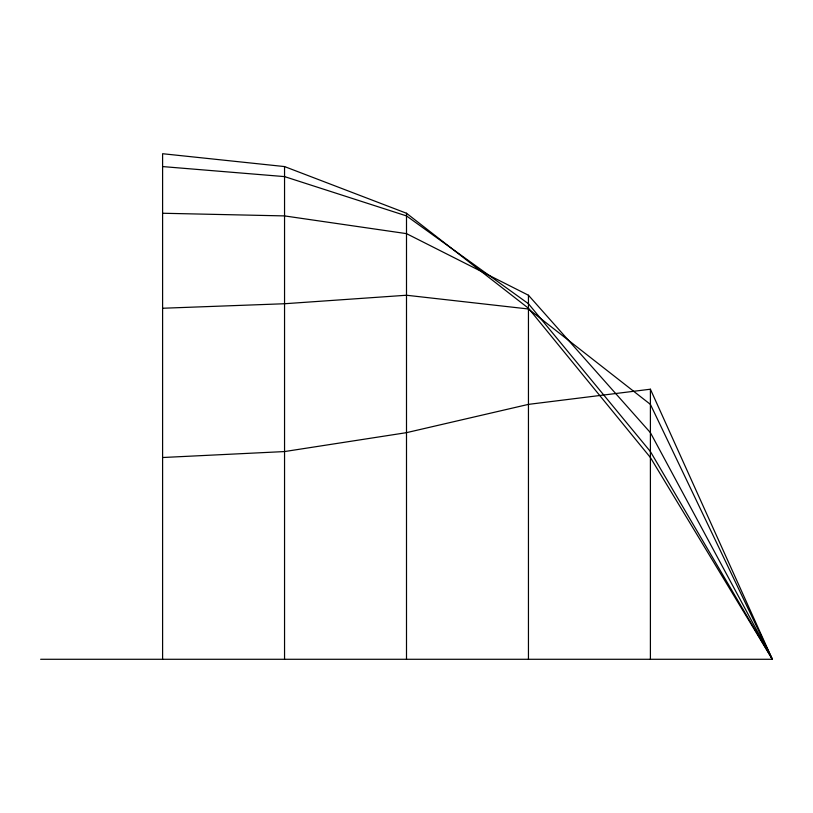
<?xml version="1.0" encoding="UTF-8"?>
<svg xmlns="http://www.w3.org/2000/svg" width="813" height="813" viewBox="0 0 813 813"><rect width="100%" height="100%" fill="white"/><g stroke="black" fill="none" stroke-linecap="round" stroke-linejoin="round"><path stroke-width="1.22" d="M40.65 659.282L772.35 659.282L650.4 389.214L528.45 404.376L406.5 432.658L284.55 451.561L162.6 457.516M162.6 308.249L284.55 303.737L406.5 295.241L528.45 308.991L650.4 404.376L772.35 659.282L650.4 457.516L528.45 308.249L406.5 213.25L284.55 166.574L162.6 153.718L162.6 659.282M162.6 213.25L284.55 215.912L406.5 233.636L528.45 295.241L650.4 432.658L772.35 659.282L650.4 451.561L528.45 303.737L406.5 215.912L284.55 176.604L162.6 166.574M650.4 389.214L650.4 659.282M528.45 295.241L528.45 659.282M406.5 213.25L406.5 659.282M284.55 166.574L284.55 659.282"/></g></svg>
